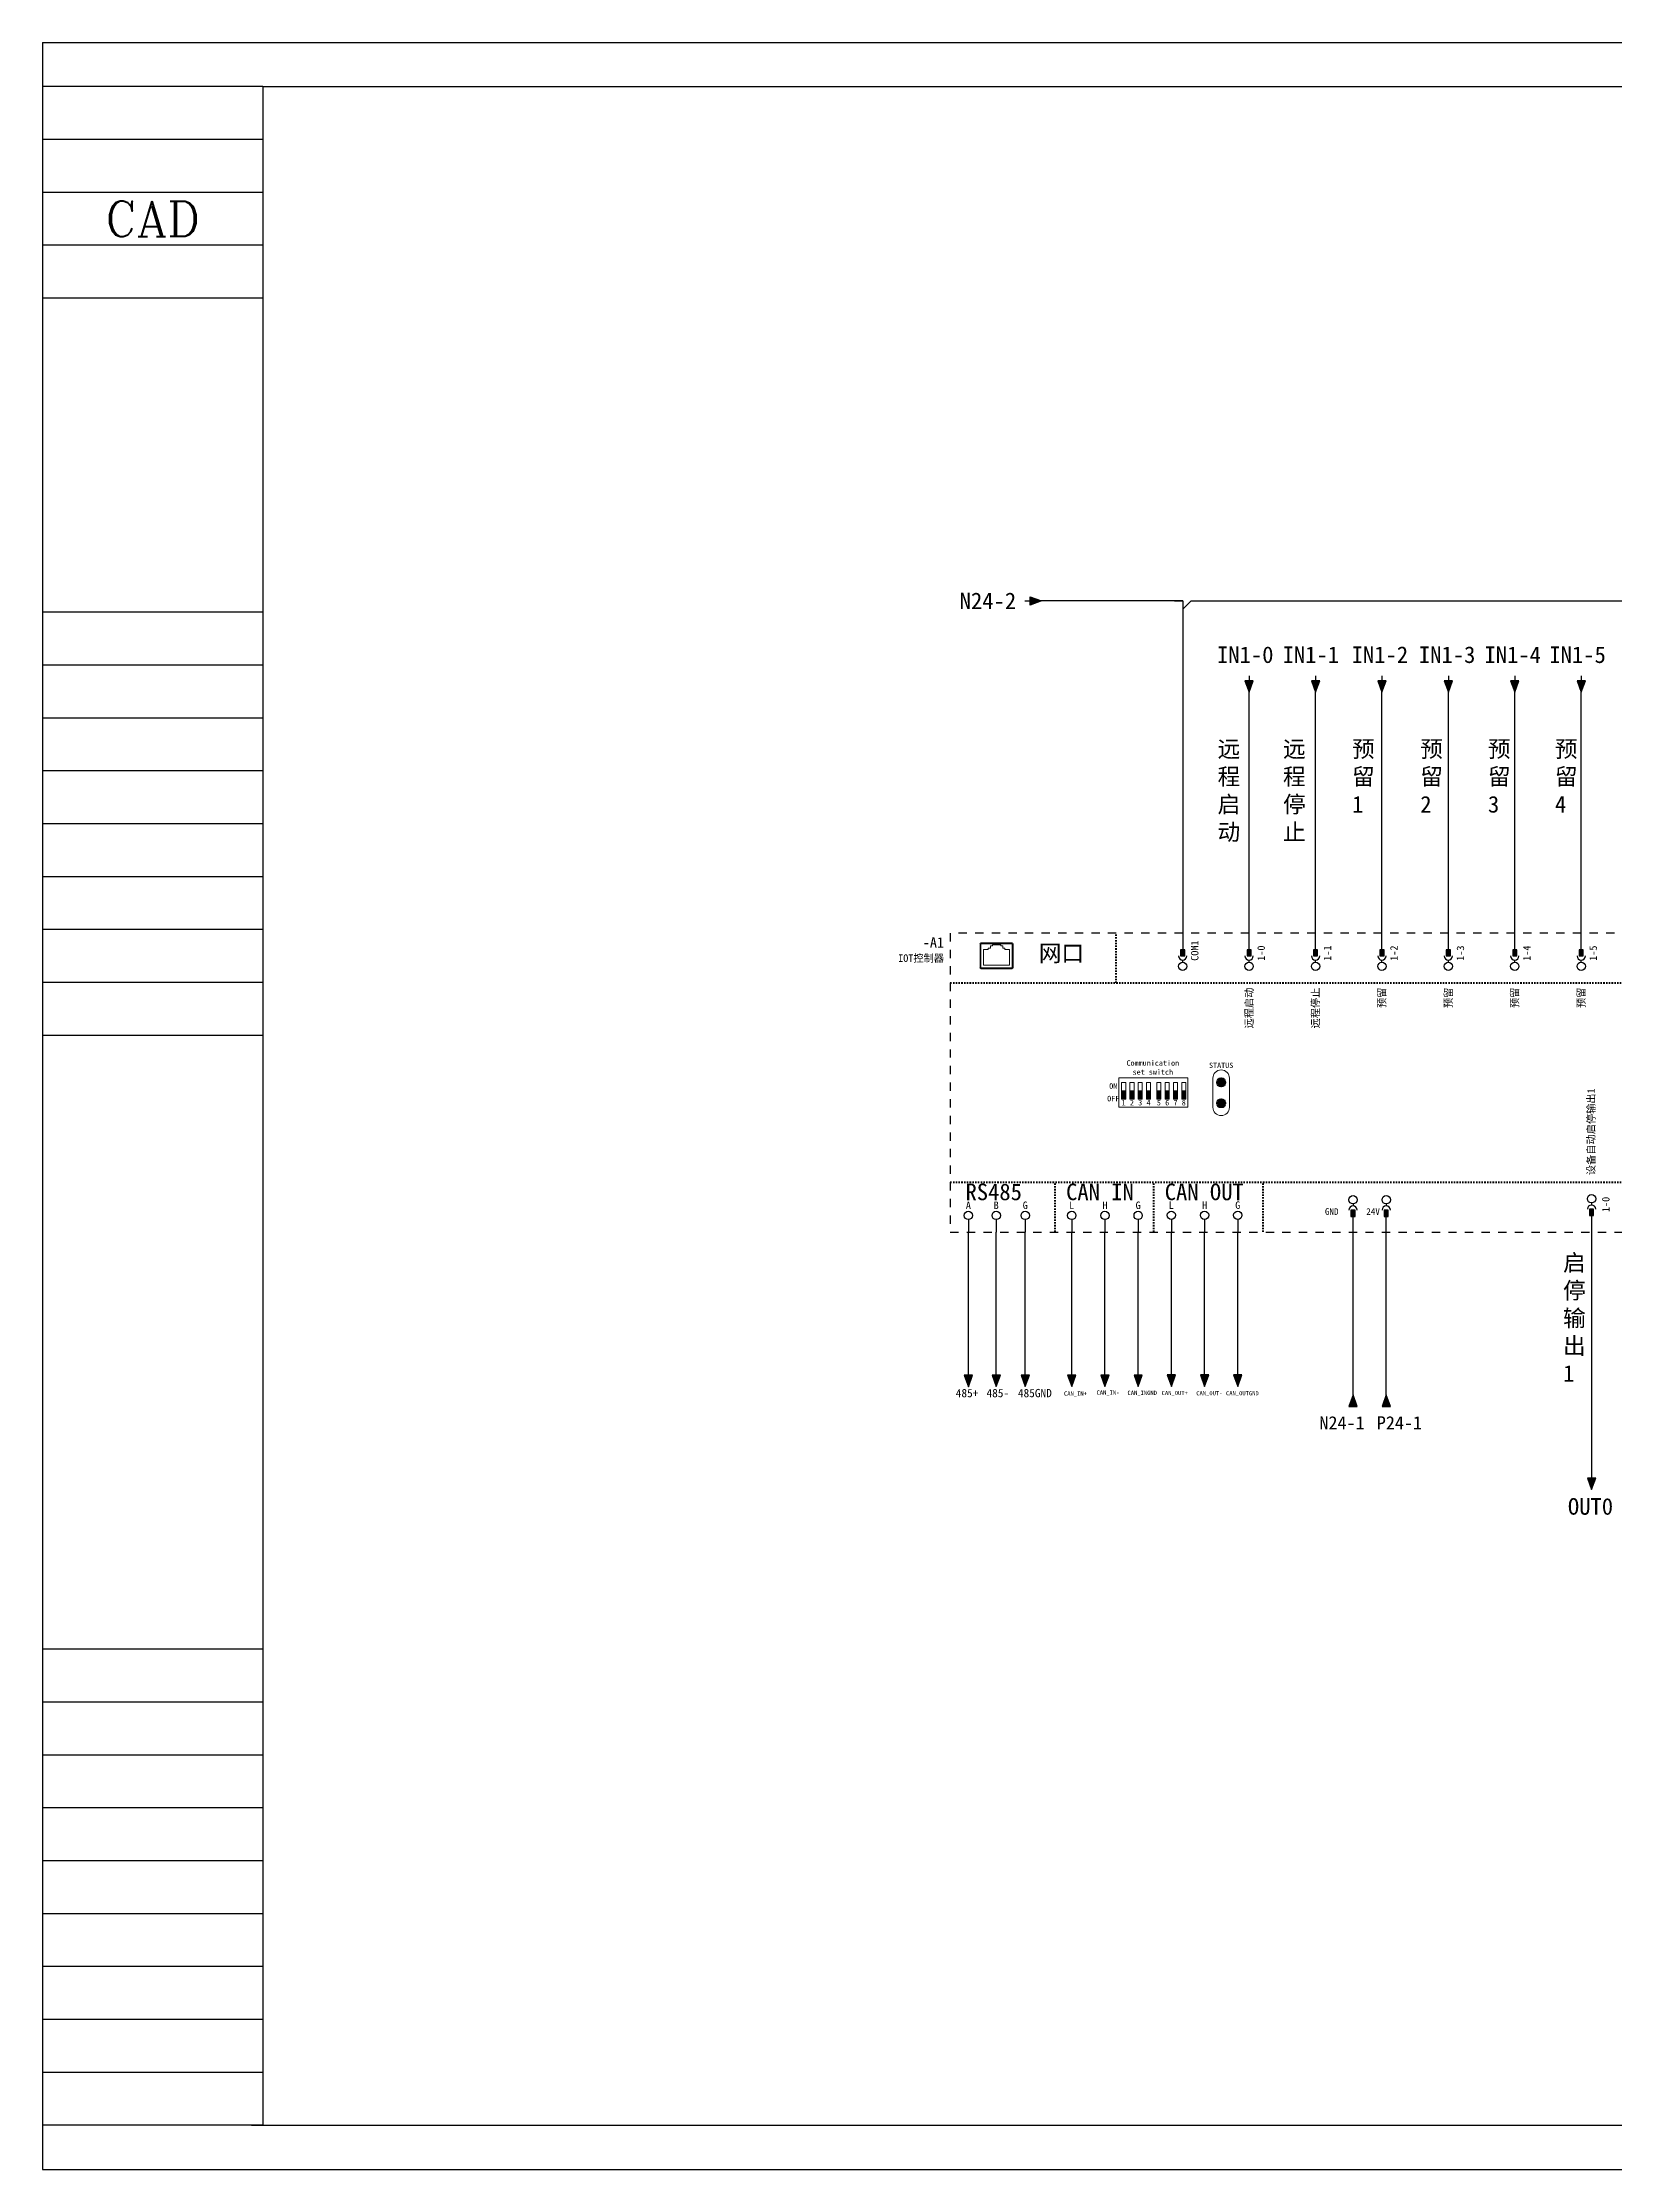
# Model space of a CAD drawing. Header units: millimetres. Extents: x -5786 to 4989, y -422 to 1165.
# Drawn here: x -6 to 1130, y -422 to 1115 of the extents above; entities that cross this region are included whole.
import ezdxf
from ezdxf.enums import TextEntityAlignment as Align

# ---------------------------------------------------------------- set-up
doc = ezdxf.new("R2010")
doc.units = ezdxf.units.MM
doc.linetypes.add('EPL_DASH', pattern=[0.5, 0.25, -0.25])
for name, color, linetype, lineweight in [('AM_0', 7, 'Continuous', 50), ('EPLAN100', 7, 'Continuous', 50), ('EPLAN108', 5, 'Continuous', 35), ('EPLAN302', 5, 'Continuous', 25), ('EPLAN303', 6, 'Continuous', 25), ('EPLAN306', 6, 'EPL_DASH', 25), ('EPLAN311', 1, 'Continuous', 25), ('EPLAN400', 5, 'Continuous', 35), ('EPLAN420', 7, 'Continuous', 35), ('EPLAN429', 251, 'Continuous', 35), ('EPLAN432', 7, 'Continuous', 35), ('EPLAN501', 7, 'Continuous', 35)]:
    doc.layers.add(name, color=color, linetype=linetype, lineweight=lineweight)
for name, color, linetype in [('RAHM2', 1, 'Continuous'), ('RAHM3', 2, 'Continuous'), ('小件分拣机', 7, 'Continuous')]:
    doc.layers.add(name, color=color, linetype=linetype)
doc.styles.add('-宋体', font='', dxfattribs={"width": 0.8})
doc.styles.add('ROMANC', font='romanc', dxfattribs={"height": 4})
doc.styles.get("Standard").update_dxf_attribs({"font": 'txt.shx', "height": 20})
doc.styles.add('宋体', font='', dxfattribs={"height": 12})
doc.styles.get('-宋体').set_extended_font_data('SimSun')
doc.styles.get('宋体').set_extended_font_data('SimSun')

# ---------------------------------------------------------------- blocks, each defined once
blk = doc.blocks.new('EPLSYM_LibrarySPECIAL_Symbol1_Variant0_Placement1')
at = {"layer": 'EPLAN306', "color": 6, "linetype": 'EPL_DASH', "lineweight": 25, "ltscale": 4}
blk.add_lwpolyline([(0, -36), (194, -36), (194, 0), (0, 0)], close=True, dxfattribs=at)
at = {"color": 5}
blk.add_attdef('17_20010', text='', height=1.2525, dxfattribs=at).set_placement((-0.75, -0.5005), align=Align.TOP_RIGHT)
at = {"color": 73}
blk.add_attdef('17_20300', text='', height=0.9018, dxfattribs=at).set_placement((-0.75, -2.569735), align=Align.TOP_RIGHT)
at = {"color": 0}
for tag, p in [('17_20027', (-0.75, -4.110085)), ('17_20901[1]', (-0.75, -5.650435)), ('17_20011', (-0.75, -7.190785)), ('17_20025', (-0.75, -8.731135)), ('17_20024', (-0.75, -10.271485))]:
    blk.add_attdef(tag, text='', height=0.9018, dxfattribs=at).set_placement(p, align=Align.TOP_RIGHT)
blk = doc.blocks.new('EPLSYM_LibrarySPECIAL_Symbol385_Variant0_Placement1')
at = {"layer": 'EPLAN303', "linetype": 'Continuous', "lineweight": 25, "ltscale": 4}
blk.add_hatch(color=6, dxfattribs=at).paths.add_polyline_path([(-0.25, 1.25), (0.25, 1.25), (0.25, 2), (-0.25, 2)], flags=0)
at = {"layer": 'EPLAN303', "color": 6, "linetype": 'Continuous', "lineweight": 25, "ltscale": 4}
blk.add_line((0, 0.5), (0, 0.75), dxfattribs=at)
blk.add_lwpolyline([(-0.25, 1.25), (0.25, 1.25), (0.25, 2), (-0.25, 2)], close=True, dxfattribs=at)
blk.add_circle((0, 0), 0.5, dxfattribs=at)
blk.add_arc((0, 1.25), 0.5, 180, 0, dxfattribs=at)
at = {"color": 5}
blk.add_attdef('17_20039', text='', height=0.6513, dxfattribs=at).set_placement((1.15, 2.79035), align=Align.BOTTOM_LEFT)
at = {"color": 0}
blk.add_attdef('17_20038', text='', height=0.9018, dxfattribs=at).set_placement((1.15, 1.25), align=Align.BOTTOM_LEFT)
at = {"color": 251}
for tag, p in [('17_20037', (0, -0.68036)), ('17_20402', (0, -3.76106)), ('17_20011', (0, -5.30141))]:
    blk.add_attdef(tag, text='', height=0.9018, dxfattribs=at).set_placement(p, align=Align.TOP_CENTER)
at = {"color": 73}
blk.add_attdef('17_20301', text='', height=0.9018, dxfattribs=at).set_placement((0, -2.22071), align=Align.TOP_CENTER)
blk = doc.blocks.new('EPLSYM_LibrarySPECIAL_Symbol17_Variant2_Placement1')
at = {"layer": 'EPLAN302', "color": 5, "linetype": 'Continuous', "lineweight": 25, "ltscale": 4}
blk.add_line((0, -0.5), (0, -2), dxfattribs=at)
blk.add_circle((0, 0), 0.5, dxfattribs=at)
at = {"color": 0}
blk.add_attdef('17_20036', text='', height=0.902, dxfattribs=at).set_placement((0, 0.5), align=Align.BOTTOM_CENTER)
at = {"color": 5}
blk.add_attdef('17_20039', text='', height=0.651, dxfattribs=at).set_placement((1.15, -2.45), align=Align.BOTTOM_LEFT)
blk = doc.blocks.new('EPLSYM_LibrarySPECIAL_Symbol385_Variant2_Placement1')
at = {"layer": 'EPLAN303', "linetype": 'Continuous', "lineweight": 25, "ltscale": 4}
blk.add_hatch(color=6, dxfattribs=at).paths.add_polyline_path([(-0.25, -2), (0.25, -2), (0.25, -1.25), (-0.25, -1.25)], flags=0)
at = {"layer": 'EPLAN303', "color": 6, "linetype": 'Continuous', "lineweight": 25, "ltscale": 4}
blk.add_line((0, -0.5), (0, -0.75), dxfattribs=at)
blk.add_lwpolyline([(-0.25, -2), (0.25, -2), (0.25, -1.25), (-0.25, -1.25)], close=True, dxfattribs=at)
blk.add_circle((0, 0), 0.5, dxfattribs=at)
blk.add_arc((0, -1.25), 0.5, 0, 180, dxfattribs=at)
at = {"color": 251}
blk.add_attdef('17_20011', text='', height=0.9018, dxfattribs=at).set_placement((0.09018, 5.12105), align=Align.MIDDLE_LEFT)
for tag, p in [('17_20402', (0, 3.5807)), ('17_20037', (0, 0.5))]:
    blk.add_attdef(tag, text='', height=0.9018, dxfattribs=at).set_placement(p, align=Align.BOTTOM_CENTER)
at = {"color": 73}
blk.add_attdef('17_20301', text='', height=0.9018, dxfattribs=at).set_placement((0, 2.04035), align=Align.BOTTOM_CENTER)
at = {"color": 0}
blk.add_attdef('17_20038', text='', height=0.9018, dxfattribs=at).set_placement((1.15, -2.45), align=Align.BOTTOM_LEFT)
at = {"color": 5}
blk.add_attdef('17_20039', text='', height=0.6513, dxfattribs=at).set_placement((1.15, -3.562475), align=Align.BOTTOM_LEFT)
blk = doc.blocks.new('A$C0ED27135')
at = {"layer": 'RAHM2', "color": 5}
for p, q in [((0, 28898), (0, 0)), ((0, 28898), (43594, 28898)), ((0, 0), (43594, 0))]:
    blk.add_line(p, q, dxfattribs=at)
at = {"layer": 'RAHM2'}
for p, q in [((2995, 27580), (0, 27580)), ((2995, 26143), (0, 26143)), ((2995, 20439), (0, 20439)), ((2995, 19001), (0, 19001)), ((2995, 17564), (0, 17564)), ((2995, 16126), (0, 16126)), ((2995, 6349), (0, 6349)), ((2995, 4911), (0, 4911)), ((2995, 3474), (0, 3474)), ((2995, 2036), (0, 2036)), ((2995, 1318), (0, 1318)), ((2995, 599), (0, 599))]:
    blk.add_line(p, q, dxfattribs=at)
at = {"layer": 'RAHM3'}
for p, q in [((2995, 28299), (0, 28299)), ((2995, 26861), (0, 26861)), ((2995, 25424), (0, 25424)), ((2995, 21158), (0, 21158)), ((2995, 19720), (0, 19720)), ((2995, 18283), (0, 18283)), ((2995, 16845), (0, 16845)), ((2995, 15407), (0, 15407)), ((2995, 7068), (0, 7068)), ((2995, 5630), (0, 5630)), ((2995, 4193), (0, 4193)), ((2995, 2755), (0, 2755))]:
    blk.add_line(p, q, dxfattribs=at)
at = {"layer": '小件分拣机', "color": 1, "lineweight": -3}
for p, q in [((2995, 28299), (2995, 599)), ((2995, 28299), (42995, 28299)), ((2842, 599, -1114), (42995, 599))]:
    blk.add_line(p, q, dxfattribs=at)
at = {"layer": 'AM_0', "style": '-宋体', "width": 0.8}
for tag, p, height in [('客户名称', (33203, 2356), 500), ('设计', (29406, 1974), 150), ('校对', (29401, 1583), 150), ('设备名称', (38232, 1627), 200), ('日期', (31785, 721), 150), ('张数', (34111, 739), 150), ('当前页', (36691, 739), 150), ('版本', (38232, 850), 200)]:
    blk.add_attdef(tag, p, '', height=height, dxfattribs=at)
at = {"layer": 'RAHM2', "style": 'ROMANC'}
blk.add_text('CAD', height=479.2, dxfattribs=at).set_placement((1497, 26262), align=Align.CENTER)

msp = doc.modelspace()

# ---------------------------------------------------------------- hatches: boundary and pattern name
at = {"layer": 'EPLAN100', "linetype": 'Continuous', "lineweight": 13, "ltscale": 4}
for points in [[(773.5, 351.3), (776.5, 351.3), (776.5, 357.3), (773.5, 357.3)], [(779.5, 351.3), (782.5, 351.3), (782.5, 357.3), (779.5, 357.3)], [(785.5, 351.3), (788.5, 351.3), (788.5, 357.3), (785.5, 357.3)], [(791.5, 351.3), (794.5, 351.3), (794.5, 357.3), (791.5, 357.3)], [(799, 351.3), (802, 351.3), (802, 357.3), (799, 357.3)], [(805, 351.3), (808, 351.3), (808, 357.3), (805, 357.3)], [(811, 351.3), (814, 351.3), (814, 357.3), (811, 357.3)], [(817, 351.3), (820, 351.3), (820, 357.3), (817, 357.3)]]:
    msp.add_hatch(color=2, dxfattribs=at).paths.add_polyline_path(points, flags=0)
at = {"layer": 'EPLAN100', "linetype": 'Continuous', "lineweight": 50, "ltscale": 4}
h = msp.add_hatch(color=1, dxfattribs=at)
edge = h.paths.add_edge_path()
edge.add_arc((845.5, 363.3), 3, 0, 360)
h = msp.add_hatch(color=0, dxfattribs=at)
edge = h.paths.add_edge_path()
edge.add_arc((845.5, 348.3), 3, 0, 360)
at = {"layer": 'EPLAN303', "linetype": 'Continuous', "lineweight": 25, "ltscale": 4}
for points in [[(942.3, 271), (939.3, 271), (939.3, 266.5), (942.3, 266.5)], [(966.3, 271), (963.3, 271), (963.3, 266.5), (966.3, 266.5)]]:
    msp.add_hatch(color=6, dxfattribs=at).paths.add_polyline_path(points, flags=0)
at = {"layer": 'EPLAN311', "linetype": 'Continuous', "lineweight": 25, "ltscale": 4}
for points in [[(707.4, 714.2), (715.7, 711.2), (707.4, 708.2)], [(862.7, 653.4), (865.7, 645.2), (868.7, 653.4)], [(910.7, 653.4), (913.7, 645.2), (916.7, 653.4)], [(958.7, 653.4), (961.7, 645.2), (964.7, 653.4)], [(1006.7, 653.4), (1009.7, 645.2), (1012.7, 653.4)], [(1054.7, 653.4), (1057.7, 645.2), (1060.7, 653.4)], [(1102.7, 653.4), (1105.7, 645.2), (1108.7, 653.4)], [(659.8, 151.7), (662.8, 143.4), (665.8, 151.7)], [(679.9, 151.7), (682.9, 143.5), (685.9, 151.7)], [(700.9, 151.7), (703.9, 143.5), (706.9, 151.7)], [(734.5, 151.7), (737.5, 143.5), (740.5, 151.7)], [(758.5, 151.7), (761.5, 143.5), (764.5, 151.7)], [(782.5, 151.7), (785.5, 143.5), (788.5, 151.7)], [(806.5, 151.9), (809.5, 143.6), (812.5, 151.9)], [(830.5, 151.9), (833.5, 143.6), (836.5, 151.9)], [(854.5, 151.9), (857.5, 143.6), (860.5, 151.9)], [(943.8, 129.2), (940.8, 137.5), (937.8, 129.2)], [(967.8, 129.2), (964.8, 137.5), (961.8, 129.2)], [(1110.2, 77.4), (1113.2, 69.2), (1116.2, 77.4)]]:
    msp.add_hatch(color=1, dxfattribs=at).paths.add_polyline_path(points, flags=0)

# ---------------------------------------------------------------- linework, layer by layer
at = {"layer": 'EPLAN100', "color": 2, "linetype": 'Continuous', "lineweight": 0, "ltscale": 4}
for p, q in [((671.2, 463.4), (671.2, 446.2)), ((694.4, 464.2), (671.9, 464.2)), ((671.9, 463.4), (671.9, 460.4)), ((673.1, 463.4), (671.9, 463.4)), ((674.3, 463.4), (673.1, 463.4)), ((692, 463.4), (674.3, 463.4)), ((680.2, 461.9), (678.7, 461.9)), ((678.7, 461.9), (678.7, 460.4)), ((686.2, 462.7), (680.2, 462.7)), ((680.2, 462.7), (680.2, 461.9)), ((686.2, 462.7), (686.2, 461.9)), ((686.2, 461.9), (687.7, 461.9)), ((687.7, 461.9), (687.7, 460.4)), ((692, 463.4), (693.2, 463.4)), ((693.2, 463.4), (694.4, 463.4)), ((694.4, 463.4), (694.4, 460.4)), ((695.2, 463.4), (695.2, 446.2)), ((671.9, 458.9), (671.9, 460.4)), ((671.9, 458.9), (671.9, 452.2)), ((671.9, 450.7), (671.9, 452.2)), ((671.9, 450.7), (671.9, 446.2)), ((671.9, 446.2), (673.1, 446.2)), ((674.3, 446.2), (673.1, 446.2)), ((673.7, 459.4), (673.7, 448)), ((677.2, 459.4), (673.7, 459.4)), ((673.7, 448), (692.6, 448)), ((674.3, 446.2), (692, 446.2)), ((677.2, 460.4), (677.2, 459.4)), ((678.7, 460.4), (677.2, 460.4)), ((687.7, 460.4), (689.2, 460.4)), ((689.2, 460.4), (689.2, 459.4)), ((689.2, 459.4), (692.6, 459.4)), ((692, 446.2), (693.2, 446.2)), ((692.6, 459.4), (692.6, 448)), ((694.4, 446.2), (693.2, 446.2)), ((694.4, 458.9), (694.4, 460.4)), ((694.4, 458.9), (694.4, 452.2)), ((694.4, 450.7), (694.4, 452.2)), ((694.4, 450.7), (694.4, 446.2)), ((694.4, 445.4), (671.9, 445.4)), ((839.5, 366.3), (839.5, 345.3)), ((851.5, 366.3), (851.5, 345.3))]:
    msp.add_line(p, q, dxfattribs=at)
at = {"layer": 'EPLAN100', "color": 6, "linetype": 'EPL_DASH', "lineweight": 50, "ltscale": 4}
for p, q in [((769.7, 435.2), (769.7, 471.2)), ((649.7, 435.2), (1813.7, 435.2)), ((649.7, 291.2), (1813.7, 291.2)), ((725.5, 255.3), (725.5, 291.3)), ((796.9, 255.3), (796.9, 291.3)), ((875.9, 255.3), (875.9, 291.3))]:
    msp.add_line(p, q, dxfattribs=at)
at = {"layer": 'EPLAN100', "color": 2, "linetype": 'Continuous', "lineweight": 13, "ltscale": 4}
for points in [[(771.6, 345.3), (821.5, 345.3), (821.5, 366.5), (771.6, 366.5)], [(773.5, 351.3), (776.5, 351.3), (776.5, 363.3), (773.5, 363.3)], [(773.5, 351.3), (776.5, 351.3), (776.5, 357.3), (773.5, 357.3)], [(779.5, 351.3), (782.5, 351.3), (782.5, 363.3), (779.5, 363.3)], [(779.5, 351.3), (782.5, 351.3), (782.5, 357.3), (779.5, 357.3)], [(785.5, 351.3), (788.5, 351.3), (788.5, 363.3), (785.5, 363.3)], [(785.5, 351.3), (788.5, 351.3), (788.5, 357.3), (785.5, 357.3)], [(791.5, 351.3), (794.5, 351.3), (794.5, 363.3), (791.5, 363.3)], [(791.5, 351.3), (794.5, 351.3), (794.5, 357.3), (791.5, 357.3)], [(799, 351.3), (802, 351.3), (802, 363.3), (799, 363.3)], [(799, 351.3), (802, 351.3), (802, 357.3), (799, 357.3)], [(805, 351.3), (808, 351.3), (808, 363.3), (805, 363.3)], [(805, 351.3), (808, 351.3), (808, 357.3), (805, 357.3)], [(811, 351.3), (814, 351.3), (814, 363.3), (811, 363.3)], [(811, 351.3), (814, 351.3), (814, 357.3), (811, 357.3)], [(817, 351.3), (820, 351.3), (820, 363.3), (817, 363.3)], [(817, 351.3), (820, 351.3), (820, 357.3), (817, 357.3)]]:
    msp.add_lwpolyline(points, close=True, dxfattribs=at)
at = {"layer": 'EPLAN100', "color": 1, "linetype": 'Continuous', "lineweight": 50, "ltscale": 4}
msp.add_circle((845.5, 363.3), 3, dxfattribs=at)
at = {"layer": 'EPLAN100', "color": 0, "linetype": 'Continuous', "lineweight": 50, "ltscale": 4}
msp.add_circle((845.5, 348.3), 3, dxfattribs=at)
at = {"layer": 'EPLAN100', "color": 2, "linetype": 'Continuous', "lineweight": 0, "ltscale": 4}
for centre, radius, start, end in [((671.9, 463.4), 0.75, 90, 180), ((694.4, 463.4), 0.75, 0, 90), ((671.9, 446.2), 0.75, 180, 270), ((694.4, 446.2), 0.75, 270, 0), ((845.5, 366.3), 6, 0, 180), ((845.5, 345.3), 6, 180, 0)]:
    msp.add_arc(centre, radius, start, end, dxfattribs=at)
at = {"layer": 'EPLAN303', "color": 6, "linetype": 'Continuous', "lineweight": 25, "ltscale": 4}
for p, q in [((940.8, 275.5), (940.8, 274)), ((964.8, 275.5), (964.8, 274))]:
    msp.add_line(p, q, dxfattribs=at)
for points in [[(942.3, 271), (939.3, 271), (939.3, 266.5), (942.3, 266.5)], [(966.3, 271), (963.3, 271), (963.3, 266.5), (966.3, 266.5)]]:
    msp.add_lwpolyline(points, close=True, dxfattribs=at)
for centre in [(940.8, 278.5), (964.8, 278.5)]:
    msp.add_circle(centre, 3, dxfattribs=at)
for centre in [(940.8, 271), (964.8, 271)]:
    msp.add_arc(centre, 3, 0, 180, dxfattribs=at)
at = {"layer": 'EPLAN311', "color": 1, "linetype": 'Continuous', "lineweight": 25, "ltscale": 4}
for p, q in [((703.7, 711.2), (707.4, 711.2)), ((865.7, 657.2), (865.7, 653.4)), ((865.7, 459.2), (865.7, 648.2)), ((913.7, 657.2), (913.7, 653.4)), ((913.7, 459.2), (913.7, 648.2)), ((961.7, 657.2), (961.7, 653.4)), ((961.7, 459.2), (961.7, 648.2)), ((1009.7, 657.2), (1009.7, 653.4)), ((1009.7, 459.2), (1009.7, 648.2)), ((1057.7, 657.2), (1057.7, 653.4)), ((1057.7, 459.2), (1057.7, 648.2)), ((1105.7, 657.2), (1105.7, 653.4)), ((1105.7, 459.2), (1105.7, 648.2)), ((1113.2, 267.2), (1113.2, 75.2)), ((662.8, 151.7), (662.8, 255.2)), ((682.9, 151.7), (682.9, 255.2)), ((703.9, 151.7), (703.9, 255.2)), ((737.5, 151.7), (737.5, 255.2)), ((761.5, 151.7), (761.5, 255.2)), ((785.5, 151.7), (785.5, 255.2)), ((809.5, 151.9), (809.5, 255.4)), ((833.5, 151.9), (833.5, 255.4)), ((857.5, 151.9), (857.5, 255.4))]:
    msp.add_line(p, q, dxfattribs=at)
at = {"layer": 'EPLAN311', "color": 3, "linetype": 'Continuous', "lineweight": 25, "ltscale": 4}
for p, q in [((817.7, 711.2), (709.7, 711.2)), ((811.7, 711.2), (817.7, 711.2)), ((817.7, 711.2), (817.7, 459.2)), ((817.7, 711.2), (817.7, 705.2)), ((817.7, 705.2), (823.7, 711.2)), ((823.7, 711.2), (1201.7, 711.2)), ((940.8, 137.5), (940.8, 266.5))]:
    msp.add_line(p, q, dxfattribs=at)
at = {"layer": 'EPLAN311', "linetype": 'Continuous', "lineweight": 25, "ltscale": 4}
msp.add_line((964.8, 137.5), (964.8, 266.5), dxfattribs=at)
at = {"layer": 'EPLAN311', "color": 1, "linetype": 'Continuous', "lineweight": 25, "ltscale": 4}
for points in [[(707.4, 714.2), (715.7, 711.2), (707.4, 708.2)], [(862.7, 653.4), (865.7, 645.2), (868.7, 653.4)], [(910.7, 653.4), (913.7, 645.2), (916.7, 653.4)], [(958.7, 653.4), (961.7, 645.2), (964.7, 653.4)], [(1006.7, 653.4), (1009.7, 645.2), (1012.7, 653.4)], [(1054.7, 653.4), (1057.7, 645.2), (1060.7, 653.4)], [(1102.7, 653.4), (1105.7, 645.2), (1108.7, 653.4)], [(659.8, 151.7), (662.8, 143.4), (665.8, 151.7)], [(679.9, 151.7), (682.9, 143.5), (685.9, 151.7)], [(700.9, 151.7), (703.9, 143.5), (706.9, 151.7)], [(734.5, 151.7), (737.5, 143.5), (740.5, 151.7)], [(758.5, 151.7), (761.5, 143.5), (764.5, 151.7)], [(782.5, 151.7), (785.5, 143.5), (788.5, 151.7)], [(806.5, 151.9), (809.5, 143.6), (812.5, 151.9)], [(830.5, 151.9), (833.5, 143.6), (836.5, 151.9)], [(854.5, 151.9), (857.5, 143.6), (860.5, 151.9)], [(943.8, 129.2), (940.8, 137.5), (937.8, 129.2)], [(967.8, 129.2), (964.8, 137.5), (961.8, 129.2)], [(1110.2, 77.4), (1113.2, 69.2), (1116.2, 77.4)]]:
    msp.add_lwpolyline(points, close=True, dxfattribs=at)

# ---------------------------------------------------------------- block references
ref = msp.add_blockref('EPLSYM_LibrarySPECIAL_Symbol1_Variant0_Placement1', (649.7, 471.2), dxfattribs=dict(xscale=6, yscale=6, zscale=6))
ref.add_attrib('17_20010', '-A1', dxfattribs={"layer": 'EPLAN400', "color": 5, "height": 7.51, "style": '宋体'}).set_placement((645.2, 468.2), align=Align.TOP_RIGHT)
ref.add_attrib('17_20011', 'IOT控制器', dxfattribs={"layer": 'EPLAN501', "color": 0, "height": 5.41, "style": '宋体'}).set_placement((645.2, 455.8), align=Align.TOP_RIGHT)
ref = msp.add_blockref('EPLSYM_LibrarySPECIAL_Symbol385_Variant0_Placement1', (817.7, 447.2), dxfattribs=dict(xscale=6, yscale=6, zscale=6))
ref.add_attrib('17_20038', 'COM1', dxfattribs={"layer": 'EPLAN432', "color": 0, "height": 5.41, "rotation": 90, "style": '宋体'}).set_placement((830.7, 451.2), align=Align.BOTTOM_LEFT)
ref = msp.add_blockref('EPLSYM_LibrarySPECIAL_Symbol385_Variant0_Placement1', (865.7, 447.2), dxfattribs=dict(xscale=6, yscale=6, zscale=6))
ref.add_attrib('17_20038', '1-0', dxfattribs={"layer": 'EPLAN432', "color": 0, "height": 5.41, "rotation": 90, "style": '宋体'}).set_placement((878.7, 451.2), align=Align.BOTTOM_LEFT)
ref.add_attrib('17_20011', '远程启动', dxfattribs={"layer": 'EPLAN429', "color": 0, "height": 5.41, "rotation": 90, "style": '宋体'}).set_placement((865.7, 431.8), align=Align.MIDDLE_RIGHT)
ref = msp.add_blockref('EPLSYM_LibrarySPECIAL_Symbol385_Variant0_Placement1', (913.7, 447.2), dxfattribs=dict(xscale=6, yscale=6, zscale=6))
ref.add_attrib('17_20038', '1-1', dxfattribs={"layer": 'EPLAN432', "color": 0, "height": 5.41, "rotation": 90, "style": '宋体'}).set_placement((926.7, 451.2), align=Align.BOTTOM_LEFT)
ref.add_attrib('17_20011', '远程停止', dxfattribs={"layer": 'EPLAN429', "color": 0, "height": 5.41, "rotation": 90, "style": '宋体'}).set_placement((913.7, 431.8), align=Align.MIDDLE_RIGHT)
ref = msp.add_blockref('EPLSYM_LibrarySPECIAL_Symbol385_Variant0_Placement1', (961.7, 447.2), dxfattribs=dict(xscale=6, yscale=6, zscale=6))
ref.add_attrib('17_20038', '1-2', dxfattribs={"layer": 'EPLAN432', "color": 0, "height": 5.41, "rotation": 90, "style": '宋体'}).set_placement((974.7, 451.2), align=Align.BOTTOM_LEFT)
ref.add_attrib('17_20011', '预留', dxfattribs={"layer": 'EPLAN429', "color": 0, "height": 5.41, "rotation": 90, "style": '宋体'}).set_placement((961.7, 431.8), align=Align.MIDDLE_RIGHT)
ref = msp.add_blockref('EPLSYM_LibrarySPECIAL_Symbol385_Variant0_Placement1', (1009.7, 447.2), dxfattribs=dict(xscale=6, yscale=6, zscale=6))
ref.add_attrib('17_20038', '1-3', dxfattribs={"layer": 'EPLAN432', "color": 0, "height": 5.41, "rotation": 90, "style": '宋体'}).set_placement((1022.7, 451.2), align=Align.BOTTOM_LEFT)
ref.add_attrib('17_20011', '预留', dxfattribs={"layer": 'EPLAN429', "color": 0, "height": 5.41, "rotation": 90, "style": '宋体'}).set_placement((1009.7, 431.8), align=Align.MIDDLE_RIGHT)
ref = msp.add_blockref('EPLSYM_LibrarySPECIAL_Symbol385_Variant0_Placement1', (1057.7, 447.2), dxfattribs=dict(xscale=6, yscale=6, zscale=6))
ref.add_attrib('17_20038', '1-4', dxfattribs={"layer": 'EPLAN432', "color": 0, "height": 5.41, "rotation": 90, "style": '宋体'}).set_placement((1070.7, 451.2), align=Align.BOTTOM_LEFT)
ref.add_attrib('17_20011', '预留', dxfattribs={"layer": 'EPLAN429', "color": 0, "height": 5.41, "rotation": 90, "style": '宋体'}).set_placement((1057.7, 431.8), align=Align.MIDDLE_RIGHT)
ref = msp.add_blockref('EPLSYM_LibrarySPECIAL_Symbol385_Variant0_Placement1', (1105.7, 447.2), dxfattribs=dict(xscale=6, yscale=6, zscale=6))
ref.add_attrib('17_20038', '1-5', dxfattribs={"layer": 'EPLAN432', "color": 0, "height": 5.41, "rotation": 90, "style": '宋体'}).set_placement((1118.7, 451.2), align=Align.BOTTOM_LEFT)
ref.add_attrib('17_20011', '预留', dxfattribs={"layer": 'EPLAN429', "color": 0, "height": 5.41, "rotation": 90, "style": '宋体'}).set_placement((1105.7, 431.8), align=Align.MIDDLE_RIGHT)
ref = msp.add_blockref('EPLSYM_LibrarySPECIAL_Symbol385_Variant2_Placement1', (1113.2, 279.2), dxfattribs=dict(xscale=6, yscale=6, zscale=6))
ref.add_attrib('17_20011', '设备自动启停输出1', dxfattribs={"layer": 'EPLAN429', "color": 0, "height": 5.41, "rotation": 90, "style": '宋体'}).set_placement((1112.8, 296.3), align=Align.MIDDLE_LEFT)
ref.add_attrib('17_20038', '1-0', dxfattribs={"layer": 'EPLAN432', "color": 0, "height": 5.41, "rotation": 90, "style": '宋体'}).set_placement((1127.8, 269.6), align=Align.BOTTOM_LEFT)
ref = msp.add_blockref('EPLSYM_LibrarySPECIAL_Symbol17_Variant2_Placement1', (662.8, 267.2), dxfattribs=dict(xscale=6, yscale=6, zscale=6))
ref.add_attrib('17_20036', 'A', dxfattribs={"layer": 'EPLAN420', "color": 0, "height": 5.41, "style": '宋体'}).set_placement((662.8, 270.2), align=Align.BOTTOM_CENTER)
ref = msp.add_blockref('EPLSYM_LibrarySPECIAL_Symbol17_Variant2_Placement1', (682.9, 267.2), dxfattribs=dict(xscale=6, yscale=6, zscale=6))
ref.add_attrib('17_20036', 'B', dxfattribs={"layer": 'EPLAN420', "color": 0, "height": 5.41, "style": '宋体'}).set_placement((682.9, 270.2), align=Align.BOTTOM_CENTER)
ref = msp.add_blockref('EPLSYM_LibrarySPECIAL_Symbol17_Variant2_Placement1', (703.9, 267.2), dxfattribs=dict(xscale=6, yscale=6, zscale=6))
ref.add_attrib('17_20036', 'G', dxfattribs={"layer": 'EPLAN420', "color": 0, "height": 5.41, "style": '宋体'}).set_placement((703.9, 270.2), align=Align.BOTTOM_CENTER)
ref = msp.add_blockref('EPLSYM_LibrarySPECIAL_Symbol17_Variant2_Placement1', (737.5, 267.2), dxfattribs=dict(xscale=6, yscale=6, zscale=6))
ref.add_attrib('17_20036', 'L', dxfattribs={"layer": 'EPLAN420', "color": 0, "height": 5.41, "style": '宋体'}).set_placement((737.5, 270.2), align=Align.BOTTOM_CENTER)
ref = msp.add_blockref('EPLSYM_LibrarySPECIAL_Symbol17_Variant2_Placement1', (761.5, 267.2), dxfattribs=dict(xscale=6, yscale=6, zscale=6))
ref.add_attrib('17_20036', 'H', dxfattribs={"layer": 'EPLAN420', "color": 0, "height": 5.41, "style": '宋体'}).set_placement((761.5, 270.2), align=Align.BOTTOM_CENTER)
ref = msp.add_blockref('EPLSYM_LibrarySPECIAL_Symbol17_Variant2_Placement1', (785.5, 267.2), dxfattribs=dict(xscale=6, yscale=6, zscale=6))
ref.add_attrib('17_20036', 'G', dxfattribs={"layer": 'EPLAN420', "color": 0, "height": 5.41, "style": '宋体'}).set_placement((785.5, 270.2), align=Align.BOTTOM_CENTER)
ref = msp.add_blockref('EPLSYM_LibrarySPECIAL_Symbol17_Variant2_Placement1', (809.5, 267.3), dxfattribs=dict(xscale=6, yscale=6, zscale=6))
ref.add_attrib('17_20036', 'L', dxfattribs={"layer": 'EPLAN420', "color": 0, "height": 5.41, "style": '宋体'}).set_placement((809.5, 270.3), align=Align.BOTTOM_CENTER)
ref = msp.add_blockref('EPLSYM_LibrarySPECIAL_Symbol17_Variant2_Placement1', (833.5, 267.3), dxfattribs=dict(xscale=6, yscale=6, zscale=6))
ref.add_attrib('17_20036', 'H', dxfattribs={"layer": 'EPLAN420', "color": 0, "height": 5.41, "style": '宋体'}).set_placement((833.5, 270.3), align=Align.BOTTOM_CENTER)
ref = msp.add_blockref('EPLSYM_LibrarySPECIAL_Symbol17_Variant2_Placement1', (857.5, 267.3), dxfattribs=dict(xscale=6, yscale=6, zscale=6))
ref.add_attrib('17_20036', 'G', dxfattribs={"layer": 'EPLAN420', "color": 0, "height": 5.41, "style": '宋体'}).set_placement((857.5, 270.3), align=Align.BOTTOM_CENTER)
at = {"layer": 'AM_0', "lineweight": -3, "xscale": 0.05318677324316071, "yscale": 0.05318677324316071, "zscale": 0.05318677324316071}
msp.add_blockref('A$C0ED27135', (-6.4, -422.2), dxfattribs=at)

# ---------------------------------------------------------------- texts
at = {"attachment_point": 1, "style": '宋体'}
for s, width, insert, char_height in [('N24-2', 80.705, (656.5, 717.3), 12), ('IN1-0', 80.705, (842.5, 678.4), 12), ('IN1-1', 80.705, (889.9, 678.4), 12), ('IN1-2', 80.705, (939.8, 678.4), 12), ('IN1-3', 80.705, (988.4, 678.4), 12), ('IN1-4', 80.705, (1035.8, 678.4), 12), ('IN1-5', 80.705, (1082.7, 678.4), 12), ('远程启动', 22.983, (842.9, 610.3), 12), ('远程停止', 22.983, (890.2, 610.3), 12), ('预留1', 17.196, (940.1, 610.3), 12), ('预留2', 17.196, (989.4, 610.3), 12), ('预留3', 17.196, (1038.3, 610.3), 12), ('预留4', 17.196, (1086.7, 610.3), 12), ('网口', 80.705, (713.7, 462.7), 12), ('RS485', 80.705, (660.7, 290.2), 12), ('CAN IN', 80.705, (733.4, 290.2), 12), ('CAN OUT', 80.705, (804.7, 290.2), 12), ('GND', 80.705, (920.5, 272.4), 4.8), ('24V', 80.705, (950.4, 272.4), 4.8), ('\\pt12;启停输出1', 20.431, (1092.6, 239), 12), ('\\pt6;485+', 6, (653.7, 141.8), 6), ('\\pt6;485-', 6, (675.9, 141.8), 6), ('\\pt6;485GND', 6, (698.6, 141.8), 6), ('\\pt3.024;CAN_IN+', 23.427, (731.9, 140), 3.024), ('\\pt3.024;CAN_IN-', 6, (755.4, 140.7), 3.024), ('\\pt3.024;CAN_INGND', 6, (777.8, 140.5), 3.024), ('\\pt3.024;CAN_OUT+', 6, (802.5, 140.4), 3.024), ('\\pt3.024;CAN_OUT-', 6, (827.5, 140.2), 3.024), ('\\pt3.024;CAN_OUTGND', 6, (849, 140.2), 3.024), ('N24-1', 80.705, (916.5, 122.1), 9.6), ('P24-1', 12, (958, 122.1), 9.6), ('OUT0', 80.705, (1096.1, 62.9), 12)]:
    msp.add_mtext_dynamic_manual_height_columns(s, width=width, gutter_width=60, heights=[0], dxfattribs=dict(at, insert=insert, char_height=char_height))
at = {"layer": 'EPLAN108', "color": 5, "style": '宋体'}
for s, p in [('STATUS', (845.5, 377.6)), ('OFF', (767.5, 353.6)), ('ON', (767.5, 362.6)), ('1', (775, 350.6)), ('2', (781, 350.6)), ('3', (787, 350.6)), ('4', (793, 350.6)), ('5', (800.5, 350.6)), ('6', (806.5, 350.6)), ('7', (812.5, 350.6)), ('8', (818.5, 350.6))]:
    msp.add_text(s, height=3.91, dxfattribs=at).set_placement(p, align=Align.TOP_CENTER)
at = {"layer": 'EPLAN108', "color": 5, "insert": (796.1, 379.3), "char_height": 3.908, "attachment_point": 2, "style": '宋体'}
msp.add_mtext('Communication\\Pset switch ', dxfattribs=at)

doc.saveas('drawing.dxf')
